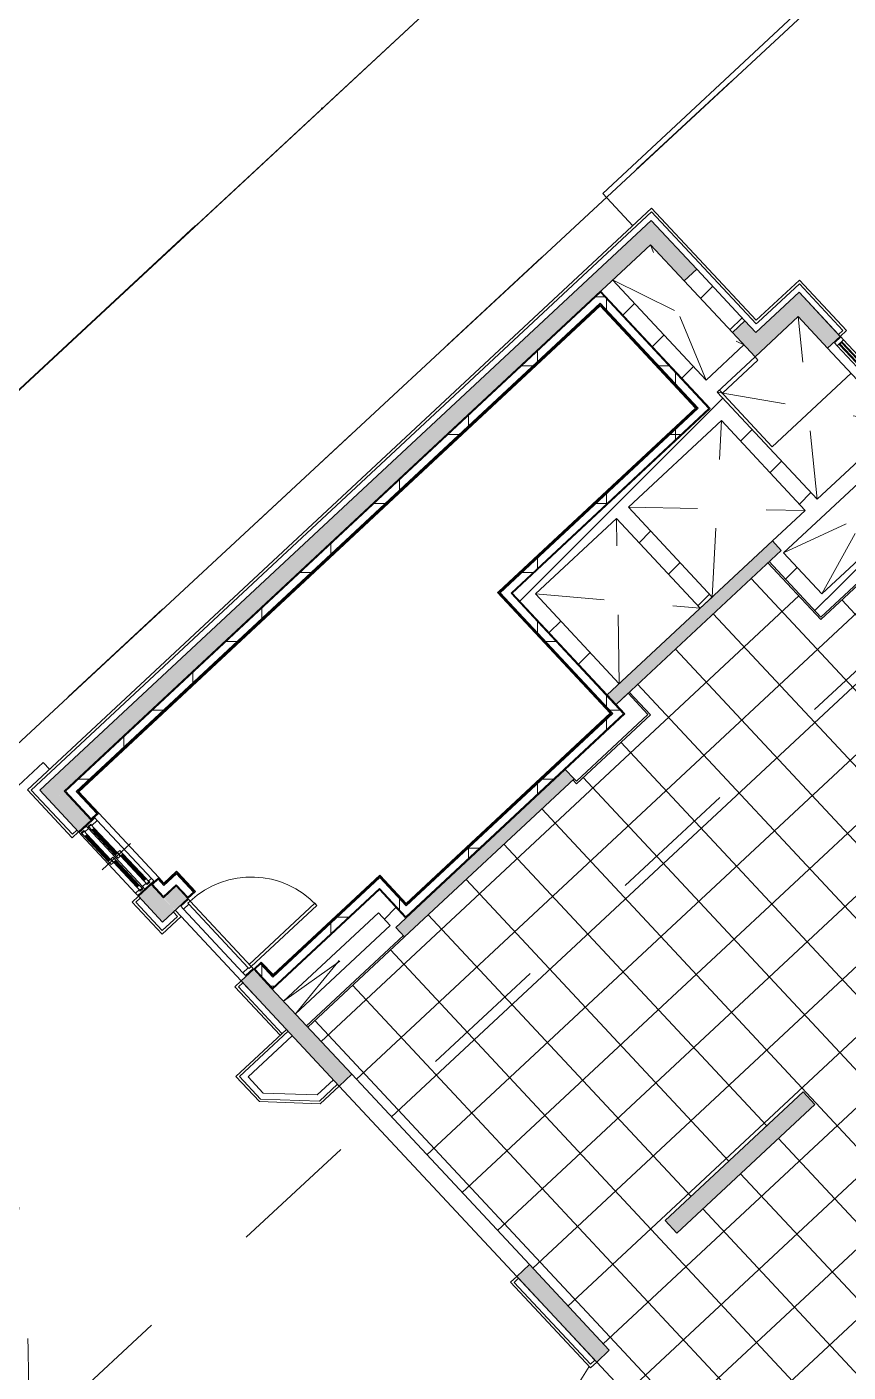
# Model space of a CAD drawing. Header units: millimetres. Extents: x -71377 to 516042, y -145869 to 441446.
# Drawn here: x 189646 to 199173, y 192270 to 207882 of the extents above; entities that cross this region are included whole.
import ezdxf

# ---------------------------------------------------------------- set-up
doc = ezdxf.new("R2010")
doc.units = ezdxf.units.MM
doc.header["$LTSCALE"] = 1000
for name, pattern in [('_2점쇄선_M_', [10, 4, -2, 0, -2, 0, -2]), ('_점선_M_', [3, 1.5, -1.5]), ('_점선_S_', [1.6, 0.8, -0.8])]:
    doc.linetypes.add(name, pattern=pattern)
doc.layers.get('Defpoints').update_dxf_attribs({"color": 171, "lineweight": 5})
for name, color, linetype, lineweight in [('06', 6, 'Continuous', 5), ('09_HID', 9, '_점선_M_', 5), ('251024_도로_dwg', 8, 'Continuous', 5), ('A-bord', 1, '_2점쇄선_M_', 40), ('A-door', 4, 'Continuous', 5), ('A-door-hdln', 8, 'Continuous', 5), ('A-ele-8', 8, 'Continuous', 5), ('A-fnsh', 5, 'Continuous', 5), ('A-fnsh-4', 4, 'Continuous', 5), ('A-glas', 5, 'Continuous', 5), ('A-hat', 251, 'Continuous', 5), ('A-insu', 251, 'Continuous', 5), ('A-wind', 4, 'Continuous', 5), ('A-wind-hdln', 8, 'Continuous', 5), ('A_bwall', 3, 'Continuous', 5), ('A_cwall', 2, 'Continuous', 5), ('A_fnsh', 5, 'Continuous', 5), ('A_fnsh-4', 4, 'Continuous', 5), ('AA_dash_M_', 7, '_점선_M_', 5), ('AA_오픈', 8, '_점선_S_', 5), ('개선안도 base 2022 09$0$00_계획선', 7, 'Continuous', 5), ('조경라인_dwg', 8, 'Continuous', 5)]:
    doc.layers.add(name, color=color, linetype=linetype, lineweight=lineweight)
pattern_1 = [(45, (165969.5, 243949.9), (-353.5534, 353.5534), [])]
pattern_2 = [(0, (165969.5, 243949.9), (0, 800), []), (90, (165969.5, 243949.9), (-800, 5e-14), [])]

# ---------------------------------------------------------------- blocks, each defined once
blk = doc.blocks.new('251024_도로_dwg-3827738-지반층 배치도')
at = {"layer": '개선안도 base 2022 09$0$00_계획선'}
blk.add_line((-1056654, -52228), (-815049, -52718), dxfattribs=at)
blk = doc.blocks.new('외여닫이문 - _A_FSD_11x21_씰Float_원형_-7572767-지반층 배치도')
at = {"layer": 'A-door'}
for p, q in [((485, 100), (485, 1140)), ((485, 1140), (520, 1140)), ((520, 100), (520, 1140)), ((-520, 100), (-550, 100)), ((-550, 100), (-550, -20)), ((-520, 65), (-520, 100)), ((-505, 65), (-520, 65)), ((-505, -20), (-505, 65)), ((485, 100), (520, 100)), ((520, 65), (505, 65)), ((505, 65), (505, -20)), ((520, 100), (520, 65)), ((550, 100), (520, 100)), ((550, -20), (550, 100)), ((-550, -20), (-505, -20)), ((505, -20), (550, -20))]:
    blk.add_line(p, q, dxfattribs=at)
at = {"layer": 'A-door-hdln'}
for p, q in [((520, 100), (-520, 100)), ((505, 65), (-505, 65)), ((505, -20), (-505, -20))]:
    blk.add_line(p, q, dxfattribs=at)
blk.add_arc((520, 100), 1040, 90, 180, dxfattribs=at)
blk = doc.blocks.new('미서기창__이중창_ - _A_PW_10X15-6376044-지반층 배치도')
at = {"layer": 'A-glas'}
for p, q in [((-420, 51), (-25, 51)), ((-420, 39), (-25, 39)), ((25, 91), (420, 91)), ((25, 79), (420, 79)), ((-420, -59), (-25, -59)), ((-420, -71), (-25, -71)), ((25, -19), (420, -19)), ((25, -31), (420, -31))]:
    blk.add_line(p, q, dxfattribs=at)
at = {"layer": 'A-wind'}
for p, q in [((-500, 10), (-500, 150)), ((-500, 150), (-460, 150)), ((-460, 10), (-500, 10)), ((-500, 10), (-500, -100)), ((-460, 65), (-480, 65)), ((-480, 65), (-480, 25)), ((-480, 25), (-460, 25)), ((-470, 63), (-420, 63)), ((-470, 27), (-470, 63)), ((-420, 27), (-470, 27)), ((-460, 150), (-460, 65)), ((-460, 25), (-460, 10)), ((-460, -45), (-460, 10)), ((-420, 63), (-420, 27)), ((-25, 103), (25, 103)), ((-25, 67), (-25, 103)), ((25, 67), (-25, 67)), ((-25, 63), (25, 63)), ((-25, 27), (-25, 63)), ((25, 27), (-25, 27)), ((25, 103), (25, 67)), ((25, 63), (25, 27)), ((420, 103), (470, 103)), ((420, 67), (420, 103)), ((470, 67), (420, 67)), ((460, 150), (500, 150)), ((460, 105), (460, 150)), ((480, 105), (460, 105)), ((460, 10), (460, 65)), ((460, 65), (480, 65)), ((500, 10), (460, 10)), ((460, -5), (460, 10)), ((470, 103), (470, 67)), ((480, 65), (480, 105)), ((500, 150), (500, 10)), ((500, 10), (500, -100)), ((-500, -100), (-460, -100)), ((-480, -85), (-480, -45)), ((-480, -45), (-460, -45)), ((-460, -85), (-480, -85)), ((-470, -47), (-420, -47)), ((-470, -83), (-470, -47)), ((-420, -83), (-470, -83)), ((-460, -100), (-460, -85)), ((-420, -47), (-420, -83)), ((-25, -7), (25, -7)), ((-25, -43), (-25, -7)), ((25, -43), (-25, -43)), ((-25, -47), (25, -47)), ((-25, -83), (-25, -47)), ((25, -83), (-25, -83)), ((25, -7), (25, -43)), ((25, -47), (25, -83)), ((420, -7), (470, -7)), ((420, -43), (420, -7)), ((470, -43), (420, -43)), ((480, -5), (460, -5)), ((460, -100), (460, -45)), ((460, -45), (480, -45)), ((500, -100), (460, -100)), ((470, -7), (470, -43)), ((480, -45), (480, -5))]:
    blk.add_line(p, q, dxfattribs=at)
at = {"layer": 'A-wind-hdln'}
for p, q in [((0, 250), (0, -200)), ((-460, 150), (460, 150)), ((460, 10), (-460, 10)), ((-420, 63), (-25, 63)), ((-420, 27), (-25, 27)), ((25, 103), (420, 103)), ((25, 67), (420, 67)), ((460, -100), (-460, -100)), ((-420, -47), (-25, -47)), ((-420, -83), (-25, -83)), ((25, -7), (420, -7)), ((25, -43), (420, -43))]:
    blk.add_line(p, q, dxfattribs=at)
blk = doc.blocks.new('그릴창_고정_ - _A_AG_9X26-6556334-지반층 배치도')
at = {"layer": 'A-wind'}
for p, q in [((-450, 100), (-450, 0)), ((-405, 100), (-450, 100)), ((-450, 0), (-405, 0)), ((-405, 70.4), (-405, 72.4)), ((-405, 72.4), (-390, 72.4)), ((-403.5, 70.4), (-405, 70.4)), ((-405, 28), (-405, 30)), ((-405, 30), (-403.5, 30)), ((-390, 28), (-405, 28)), ((-399.1, 71.3), (-403.5, 71.3)), ((-403.5, 71.3), (-403.5, 70.4)), ((-403.5, 30), (-403.5, 29.1)), ((-403.5, 29.1), (-399.1, 29.1)), ((-399.1, 29.1), (-399.1, 71.3)), ((-391.1, 71.3), (-398, 71.3)), ((-398, 71.3), (-398, 29.1)), ((-398, 29.1), (-391.1, 29.1)), ((-391.1, 68.4), (-391.1, 71.3)), ((-390, 68.4), (-391.1, 68.4)), ((-391.1, 29.1), (-391.1, 32)), ((-391.1, 32), (-390, 32)), ((-390, 72.4), (-390, 68.4)), ((-390, 72.4), (390, 72.4)), ((-390, 68.4), (390, 68.4)), ((-390, 32), (-390, 28)), ((390, 32), (-390, 32)), ((-390, 28), (390, 28)), ((390, 72.4), (405, 72.4)), ((390, 68.4), (390, 72.4)), ((391.1, 68.4), (390, 68.4)), ((390, 28), (390, 32)), ((390, 32), (391.1, 32)), ((405, 28), (390, 28)), ((398, 71.3), (391.1, 71.3)), ((391.1, 71.3), (391.1, 68.4)), ((391.1, 32), (391.1, 29.1)), ((391.1, 29.1), (398, 29.1)), ((398, 29.1), (398, 71.3)), ((403.5, 71.3), (399.1, 71.3)), ((399.1, 71.3), (399.1, 29.1)), ((399.1, 29.1), (403.5, 29.1)), ((403.5, 70.4), (403.5, 71.3)), ((405, 70.4), (403.5, 70.4)), ((403.5, 29.1), (403.5, 30)), ((403.5, 30), (405, 30)), ((450, 100), (405, 100)), ((405, 72.4), (405, 70.4)), ((405, 30), (405, 28)), ((405, 0), (450, 0)), ((450, 0), (450, 100))]:
    blk.add_line(p, q, dxfattribs=at)
at = {"layer": 'A-wind-hdln'}
for p, q in [((-405, 0), (-405, 100)), ((405, 100), (-405, 100)), ((405, 0), (-405, 0)), ((-398, 67.7), (398, 67.7)), ((-398, 61.6), (398, 61.6)), ((-398, 38.8), (398, 38.8)), ((-398, 32.7), (398, 32.7)), ((405, 100), (405, 0))]:
    blk.add_line(p, q, dxfattribs=at)
blk = doc.blocks.new('조경라인_dwg-6847807-지반층 배치도')
at = {"layer": '06'}
blk.add_line((200238, 209498), (186341, 196592), dxfattribs=at)
blk.add_arc((156480, 216472), 46450, 322.9703, 328.6939, dxfattribs=at)
at = {"layer": '09_HID'}
blk.add_arc((171483, 192143), 18181, 356.9027, 20.7473, dxfattribs=at)
at = {"layer": 'Defpoints', "flags": 128}
blk.add_lwpolyline([(254914, 44207), (263642, 49089), (315960, 234250), (311078, 242977), (266571, 255553), (262245, 255476), (253513, 257943), (250223, 260015), (73152, 95564)], close=True, dxfattribs=at)
blk = doc.blocks.new('Family - ___-2020727-지반층 배치도')
at = {"layer": 'A-bord'}
blk.add_line((14282, -3353), (255939, -3844), dxfattribs=at)
blk = doc.blocks.new('Family - ___-3020971-지반층 배치도')
at = {"layer": 'A-bord'}
blk.add_line((14282, -3353), (255939, -3844), dxfattribs=at)

msp = doc.modelspace()

# ---------------------------------------------------------------- hatches: boundary and pattern name
at = {"layer": 'A-hat'}
for points in [[(189931.3, 198875.7), (197025.4, 205491.1), (196889, 205637.4), (189794.9, 199022), (189804.1, 199012.1)], [(197271.3, 204934.2), (197417.6, 205070.6), (197025.4, 205491.1), (196879.2, 205354.7), (196972, 205255.1)], [(198935.1, 204154.4), (199081.4, 204290.8), (198604, 204802.7), (198457.7, 204666.3), (198917.2, 204173.6)], [(198103, 204335.6), (198239.4, 204189.3), (198594.1, 204520.1), (198457.7, 204666.3)], [(198093.1, 204052.9), (198237, 204191.8), (197976.8, 204470.9), (197830.5, 204334.5), (197980.5, 204173.6)], [(196480.6, 200019.6), (198396.7, 201806.5), (198294.4, 201916.2), (196378.3, 200129.3)], [(194026.7, 197321.2), (195994.1, 199155.7), (195891.8, 199265.4), (193924.4, 197430.9), (194013.1, 197335.8)], [(190245, 198539.3), (190391.3, 198675.7), (190077.6, 199012.1), (189931.3, 198875.7), (190033.6, 198766)], [(191220.3, 197493.5), (191366.5, 197629.9), (191079.1, 197922.4), (190940.7, 197793.3), (191042.1, 197684.5)], [(191366.5, 197629.9), (191512.8, 197766.3), (191376.4, 197912.5), (191230.2, 197776.1), (191315.6, 197684.5)], [(192335, 196591.3), (192481.3, 196727.7), (192268.8, 196939.8), (192130.4, 196810.7), (192324.1, 196603)], [(193269.3, 195589.4), (193415.6, 195725.8), (192481.3, 196727.7), (192335, 196591.3), (192890.5, 195995.7)], [(197186.1, 193881.9), (198787.7, 195375.4), (198651, 195521.5), (197049.7, 194028.1)], [(196256.5, 192386.1), (196402.7, 192522.5), (195475.2, 193517.1), (195329, 193380.7)]]:
    msp.add_hatch(color=256, dxfattribs=at).paths.add_polyline_path(points)
h = msp.add_hatch(dxfattribs=at)
h.set_pattern_fill('FP_12', color=256, scale=1000, style=0, pattern_type=2)
h.set_pattern_definition(pattern_1)
h.paths.add_polyline_path([(197830.5, 204334.5), (197976.8, 204470.9), (197417.6, 205070.6), (197271.3, 204934.2), (197702.9, 204471.4)])
h = msp.add_hatch(dxfattribs=at)
h.set_pattern_fill('FP_12', color=256, scale=1000, style=0, pattern_type=2)
h.set_pattern_definition(pattern_1)
h.paths.add_polyline_path([(198674.7, 202270.8), (198813.7, 202400.4), (196440.3, 204945.5), (196301.4, 204815.9), (197908.9, 203092.1)])
h = msp.add_hatch(dxfattribs=at)
h.set_pattern_fill('FP_13', color=256, scale=1000, style=0, pattern_type=2)
h.set_pattern_definition(pattern_2)
h.paths.add_polyline_path([(190153.1, 198945.8), (196296.5, 204674.6), (196235.1, 204740.4), (190091.7, 199011.6)])
h = msp.add_hatch(dxfattribs=at)
h.set_pattern_fill('FP_13', color=256, scale=1000, style=0, pattern_type=2)
h.set_pattern_definition(pattern_2)
h.paths.add_polyline_path([(197493.4, 203391.1), (197559.2, 203452.4), (196300.9, 204801.8), (196235.1, 204740.4), (197432, 203456.9)])
h = msp.add_hatch(dxfattribs=at)
h.set_pattern_fill('FP_13', color=256, scale=1000, style=0, pattern_type=2)
h.set_pattern_definition(pattern_2)
h.paths.add_polyline_path([(195262.7, 201311), (197493.4, 203391.1), (197424.7, 203450.1), (195201.4, 201376.8)])
h = msp.add_hatch(dxfattribs=at)
h.set_pattern_fill('FP_12', color=256, scale=1000, style=0, pattern_type=2)
h.set_pattern_definition(pattern_1)
h.paths.add_polyline_path([(195406.4, 201171.5), (197702.9, 203313), (197573.3, 203451.9), (195276.9, 201310.5)])
h = msp.add_hatch(dxfattribs=at)
h.set_pattern_fill('FP_12', color=256, scale=1000, style=0, pattern_type=2)
h.set_pattern_definition(pattern_1)
h.paths.add_polyline_path([(198996.9, 201162.9), (200456, 202523.5), (200326.4, 202662.4), (198867.3, 201301.8)])
h = msp.add_hatch(dxfattribs=at)
h.set_pattern_fill('FP_33', color=256, scale=1000, style=0, pattern_type=2)
h.set_pattern_definition([(223, (198726.33, 198112.1), (409.2, -438.812), []), (313, (198726.33, 198112.1), (438.812, 409.2), [])])
h.paths.add_polyline_path([(198950, 189790.8), (201656, 192314.2), (199425.9, 194705.8), (201605.3, 196752.8), (200357.8, 198090.6), (202621.3, 200201.4), (201489.2, 201415.5), (201635.5, 201551.9), (200817.1, 202429.5), (200670.8, 202293.1), (200469.6, 202508.8), (198857, 201005), (198243.2, 201663.2), (196634.2, 200162.9), (196879.7, 199899.6), (196020.4, 199098.2), (195979.4, 199142.1), (192904.1, 196274.3), (196402.7, 192522.5), (196256.5, 192386.1), (197484.1, 191069.6), (197630.3, 191206), (198616.9, 190148.1)])
h.paths.add_polyline_path([(197186.1, 193881.9), (197049.7, 194028.1), (198651.6, 195521.5), (198787.7, 195375.4)])
h.paths.add_polyline_path([(199904.4, 195541.6), (199699.8, 195761), (200138.6, 196170.2), (200343.2, 195950.8), (199919.2, 195555.4)])
h.paths.add_polyline_path([(200647.9, 196166.6), (200443.3, 196386), (201101.5, 196999.8), (201306.1, 196780.4), (200757.3, 196268.7)])
h = msp.add_hatch(dxfattribs=at)
h.set_pattern_fill('FP_12', color=256, scale=1000, style=0, pattern_type=2)
h.set_pattern_definition(pattern_1)
h.paths.add_polyline_path([(197457, 201135.3), (197596, 201264.9), (196624.2, 202307), (196485.2, 202177.5), (196640.8, 202010.6)])
h = msp.add_hatch(dxfattribs=at)
h.set_pattern_fill('FP_12', color=256, scale=1000, style=0, pattern_type=2)
h.set_pattern_definition(pattern_1)
h.paths.add_polyline_path([(198857.9, 201033.3), (198996.9, 201162.9), (198396.7, 201806.5), (198257.8, 201676.9)])
h = msp.add_hatch(dxfattribs=at)
h.set_pattern_fill('FP_13', color=256, scale=1000, style=0, pattern_type=2)
h.set_pattern_definition(pattern_2)
h.paths.add_polyline_path([(196441.6, 199914.9), (196507.4, 199976.2), (195201.4, 201376.8), (195135.5, 201315.4), (196434.7, 199922.2)])
h = msp.add_hatch(dxfattribs=at)
h.set_pattern_fill('FP_12', color=256, scale=1000, style=0, pattern_type=2)
h.set_pattern_definition(pattern_1)
h.paths.add_polyline_path([(196378.3, 200129.3), (196517.3, 200258.9), (195545.4, 201301.1), (195406.4, 201171.5), (196283.6, 200230.8)])
h = msp.add_hatch(dxfattribs=at)
h.set_pattern_fill('FP_13', color=256, scale=1000, style=0, pattern_type=2)
h.set_pattern_definition(pattern_2)
h.paths.add_polyline_path([(194107.8, 197615.5), (196568.8, 199910.4), (196507.4, 199976.2), (194046.4, 197681.3)])
h = msp.add_hatch(dxfattribs=at)
h.set_pattern_fill('FP_13', color=256, scale=1000, style=0, pattern_type=2)
h.set_pattern_definition(pattern_2)
h.paths.add_polyline_path([(192495.4, 196727.2), (192561.2, 196788.6), (192356.6, 197008), (192290.8, 196946.6)])
h.paths.add_polyline_path([(191513.3, 197780.4), (191579.1, 197841.8), (191442.7, 197988), (191383.7, 197919.3)])
h = msp.add_hatch(dxfattribs=at)
h.set_pattern_fill('FP_13', color=256, scale=1000, style=0, pattern_type=2)
h.set_pattern_definition(pattern_2)
h.paths.add_polyline_path([(192561.2, 196788.6), (193800.9, 197944.6), (193739.5, 198010.4), (192499.8, 196854.4)])
h = msp.add_hatch(dxfattribs=at)
h.set_pattern_fill('FP_12', color=256, scale=1000, style=0, pattern_type=2)
h.set_pattern_definition(pattern_1)
h.paths.add_polyline_path([(193991.1, 197315.3), (194013.1, 197335.8), (193924.4, 197430.9), (194041.4, 197540), (193734.5, 197869.1), (193595.6, 197739.5), (193861.6, 197454.3)])
h = msp.add_hatch(dxfattribs=at)
h.set_pattern_fill('FP_13', color=256, scale=1000, style=0, pattern_type=2)
h.set_pattern_definition(pattern_2)
h.paths.add_polyline_path([(194041.9, 197554.1), (194107.8, 197615.5), (193800.9, 197944.6), (193741.9, 197875.9), (193920.4, 197684.5)])

# ---------------------------------------------------------------- linework, layer by layer
at = {"layer": 'A-ele-8'}
for p, q in [((199562.5, 203481.5), (198935.1, 204154.4)), ((198127.2, 204016.3), (197714, 203631)), ((198127.2, 204016.3), (198093.1, 204052.9)), ((190479.1, 198757.5), (191174.7, 198011.6)), ((192130.4, 196810.7), (191434.7, 197556.7))]:
    msp.add_line(p, q, dxfattribs=at)
at = {"layer": 'A-fnsh'}
for p, q in [((207436, 216306.6), (196326.7, 205947.1)), ((196326.7, 205947.1), (196674.6, 205574.1)), ((199207.9, 203861.8), (198293.7, 203009.3)), ((198293.7, 203009.3), (197679.9, 203667.6)), ((198857, 201005), (198243.2, 201663.2)), ((195107.3, 201316.4), (195121.9, 201330)), ((196634.2, 200162.9), (196879.7, 199899.6)), ((189834.5, 199346.1), (157157.6, 168874.4)), ((189910.3, 199264.8), (189834.5, 199346.1)), ((196020.4, 199098.2), (195979.4, 199142.1)), ((191382.3, 198082.1), (191396, 198067.5)), ((193740.5, 198038.7), (193747.3, 198031.4)), ((194026.7, 197321.2), (192904.1, 196274.3)), ((195475.2, 193517.1), (193415.6, 195725.8)), ((193269.3, 195589.4), (195329, 193380.7)), ((196256.5, 192386.1), (197484.1, 191069.6))]:
    msp.add_line(p, q, dxfattribs=at)
at = {"layer": 'A-fnsh-4'}
for p, q in [((190233, 199006.7), (196296, 204660.5)), ((196296, 204660.5), (197417.9, 203457.4)), ((197417.9, 203457.4), (195121.4, 201315.9)), ((195121.4, 201315.9), (196427.4, 199915.4)), ((196427.4, 199915.4), (194046.9, 197695.5)), ((190464.9, 198758), (190233, 199006.7)), ((190457.6, 198751.2), (190464.9, 198758)), ((190384.5, 198683), (190391.8, 198689.8)), ((191174.2, 197997.4), (191166.9, 197990.6)), ((191235.6, 197931.6), (191174.2, 197997.4)), ((191381.8, 198068), (191235.6, 197931.6)), ((191586.4, 197848.6), (191381.8, 198068)), ((193740, 198024.6), (192500.3, 196868.6)), ((194046.9, 197695.5), (193740, 198024.6)), ((191101.1, 197929.2), (191093.8, 197922.4)), ((191579.1, 197841.8), (191586.4, 197848.6)), ((191506, 197773.6), (191513.3, 197780.4)), ((192290.8, 196946.6), (192283.5, 196939.8)), ((192363.9, 197014.8), (192356.6, 197008)), ((192500.3, 196868.6), (192363.9, 197014.8))]:
    msp.add_line(p, q, dxfattribs=at)
at = {"layer": 'A-insu'}
for p, q in [((198604, 204802.7), (199060.9, 204312.7)), ((192335, 196591.3), (192150.8, 196788.8)), ((192211.8, 195697.1), (192723.7, 196174.5)), ((192388.1, 195508), (192211.8, 195697.1)), ((193201.1, 195662.5), (193012, 195486.2)), ((193012, 195486.2), (192388.1, 195508)), ((196236, 192408), (195349.4, 193358.8))]:
    msp.add_line(p, q, dxfattribs=at)
at = {"layer": 'A_bwall'}
for p, q in [((197976.8, 204470.9), (197417.6, 205070.6)), ((197524.7, 203782.6), (196440.3, 204945.5)), ((197271.3, 204934.2), (197830.5, 204334.5)), ((196301.4, 204815.9), (197573.3, 203451.9)), ((197963.5, 204191.8), (197524.7, 203782.6)), ((197654.3, 203643.7), (198093.1, 204052.9)), ((198813.7, 202400.4), (197654.3, 203643.7)), ((197573.3, 203451.9), (195276.9, 201310.5)), ((196624.2, 202307), (197702.9, 203313)), ((197702.9, 203313), (198674.7, 202270.8)), ((199753.5, 203276.8), (198813.7, 202400.4)), ((198424, 201777.2), (199883.1, 203137.8)), ((200326.4, 202662.4), (198867.3, 201301.8)), ((198857.9, 201033.3), (200456, 202523.5)), ((197596, 201264.9), (196624.2, 202307)), ((198674.7, 202270.8), (198294.4, 201916.2)), ((195545.4, 201301.1), (196485.2, 202177.5)), ((196485.2, 202177.5), (197457, 201135.3)), ((198867.3, 201301.8), (198424, 201777.2)), ((198257.8, 201676.9), (198857.9, 201033.3)), ((195276.9, 201310.5), (196378.3, 200129.3)), ((196517.3, 200258.9), (195545.4, 201301.1)), ((197457, 201135.3), (197596, 201264.9)), ((196619.6, 200149.2), (196480.6, 200019.6)), ((196480.6, 200019.6), (196582.9, 199909.9)), ((196851.4, 199900.6), (196619.6, 200149.2)), ((196582.9, 199909.9), (195891.8, 199265.4)), ((196021.3, 199126.5), (196851.4, 199900.6)), ((195994.1, 199155.7), (196021.3, 199126.5)), ((193734.5, 197869.1), (192494.9, 196713.1)), ((194041.4, 197540), (193734.5, 197869.1)), ((192624.5, 196574.2), (193725.2, 197600.6)), ((193725.2, 197600.6), (193861.6, 197454.3)), ((193861.6, 197454.3), (192760.9, 196427.9)), ((192890.5, 196288.9), (194013.1, 197335.8))]:
    msp.add_line(p, q, dxfattribs=at)
at = {"layer": 'A_cwall'}
for p, q in [((196889, 205637.4), (189794.9, 199022)), ((197417.6, 205070.6), (196889, 205637.4)), ((190077.6, 199012.1), (196879.2, 205354.7)), ((196879.2, 205354.7), (197271.3, 204934.2)), ((197271.3, 204934.2), (197417.6, 205070.6)), ((198604, 204802.7), (198103, 204335.6)), ((199081.4, 204290.8), (198604, 204802.7)), ((197976.8, 204470.9), (197830.5, 204334.5)), ((198103, 204335.6), (197976.8, 204470.9)), ((198093.1, 204052.9), (198594.1, 204520.1)), ((198594.1, 204520.1), (198935.1, 204154.4)), ((197830.5, 204334.5), (198093.1, 204052.9)), ((198935.1, 204154.4), (199081.4, 204290.8)), ((198294.4, 201916.2), (196378.3, 200129.3)), ((198294.4, 201916.2), (198396.7, 201806.5)), ((198396.7, 201806.5), (196480.6, 200019.6)), ((196378.3, 200129.3), (196480.6, 200019.6)), ((195891.8, 199265.4), (193924.4, 197430.9)), ((195891.8, 199265.4), (195994.1, 199155.7)), ((194026.7, 197321.2), (195994.1, 199155.7)), ((189794.9, 199022), (190245, 198539.3)), ((190391.3, 198675.7), (190077.6, 199012.1)), ((190245, 198539.3), (190391.3, 198675.7)), ((191086.9, 197929.7), (190940.7, 197793.3)), ((191086.9, 197929.7), (191230.2, 197776.1)), ((191376.4, 197912.5), (191230.2, 197776.1)), ((191512.8, 197766.3), (191376.4, 197912.5)), ((190940.7, 197793.3), (191220.3, 197493.5)), ((191220.3, 197493.5), (191512.8, 197766.3)), ((194026.7, 197321.2), (193924.4, 197430.9)), ((192276.7, 196947.1), (192130.4, 196810.7)), ((192276.7, 196947.1), (192481.3, 196727.7)), ((192481.3, 196727.7), (192276.7, 196947.1)), ((192130.4, 196810.7), (192335, 196591.3)), ((193415.6, 195725.8), (192481.3, 196727.7)), ((192335, 196591.3), (193269.3, 195589.4)), ((193269.3, 195589.4), (193415.6, 195725.8)), ((198651.3, 195521.7), (197049.7, 194028.1)), ((198787.7, 195375.4), (198651.3, 195521.7)), ((197186.1, 193881.9), (198787.7, 195375.4)), ((197049.7, 194028.1), (197186.1, 193881.9)), ((195475.2, 193517.1), (195329, 193380.7)), ((196402.7, 192522.5), (195475.2, 193517.1)), ((195329, 193380.7), (196256.5, 192386.1)), ((196256.5, 192386.1), (196402.7, 192522.5))]:
    msp.add_line(p, q, dxfattribs=at)
at = {"layer": 'A_fnsh'}
for p, q in [((196301.4, 204815.9), (190077.6, 199012.1)), ((190091.7, 199011.6), (196300.9, 204801.8)), ((196300.9, 204801.8), (197559.2, 203452.4)), ((197573.3, 203451.9), (196301.4, 204815.9)), ((190218.9, 199007.2), (196296.5, 204674.6)), ((190247.2, 199006.2), (196295.5, 204646.3)), ((196295.5, 204646.3), (197403.7, 203457.9)), ((196296.5, 204674.6), (197432, 203456.9)), ((197403.7, 203457.9), (195121.9, 201330)), ((197432, 203456.9), (195135.5, 201315.4)), ((197559.2, 203452.4), (195262.7, 201311)), ((195276.9, 201310.5), (197573.3, 203451.9)), ((198857, 201005), (200469.6, 202508.8)), ((200456, 202523.5), (198857.9, 201033.3)), ((198857.9, 201033.3), (198257.8, 201676.9)), ((195107.3, 201316.4), (196413.3, 199915.9)), ((195135.5, 201315.4), (196441.6, 199914.9)), ((195262.7, 201311), (196568.8, 199910.4)), ((196582.9, 199909.9), (196480.6, 200019.6)), ((194041.4, 197540), (196582.9, 199909.9)), ((196568.8, 199910.4), (194041.9, 197554.1)), ((196441.6, 199914.9), (194046.4, 197681.3)), ((196413.3, 199915.9), (194047.4, 197709.6)), ((196020.4, 199098.2), (196879.7, 199899.6)), ((195979.4, 199142.1), (196020.4, 199098.2)), ((190391.8, 198689.8), (190091.7, 199011.6)), ((190232.5, 198992.6), (190218.9, 199007.2)), ((190457.6, 198751.2), (190232.5, 198992.6)), ((190479.1, 198757.5), (190247.2, 199006.2)), ((190391.3, 198675.7), (190479.1, 198757.5)), ((190391.8, 198689.8), (190457.6, 198751.2)), ((191174.7, 198011.6), (191086.9, 197929.7)), ((191166.9, 197990.6), (191101.1, 197929.2)), ((191235.1, 197917.5), (191166.9, 197990.6)), ((191236.1, 197945.7), (191174.7, 198011.6)), ((191381.4, 198053.9), (191235.1, 197917.5)), ((191382.3, 198082.1), (191236.1, 197945.7)), ((191579.1, 197841.8), (191381.4, 198053.9)), ((191600.6, 197848.1), (191396, 198067.5)), ((193739.5, 198010.4), (192499.8, 196854.4)), ((193740.5, 198038.7), (192500.8, 196882.7)), ((194046.4, 197681.3), (193739.5, 198010.4)), ((194047.4, 197709.6), (193747.3, 198031.4)), ((191230.6, 197790.3), (191101.1, 197929.2)), ((191230.2, 197776.1), (191376.4, 197912.5)), ((191376.9, 197926.7), (191230.6, 197790.3)), ((191376.4, 197912.5), (191512.8, 197766.3)), ((191513.3, 197780.4), (191376.9, 197926.7)), ((191512.8, 197766.3), (191600.6, 197848.1)), ((191513.3, 197780.4), (191579.1, 197841.8)), ((192494.9, 196713.1), (193734.5, 197869.1)), ((193735, 197883.2), (192495.4, 196727.2)), ((194041.9, 197554.1), (193735, 197883.2)), ((192904.1, 196274.3), (194026.7, 197321.2)), ((192364.4, 197029), (192276.7, 196947.1)), ((192356.6, 197008), (192290.8, 196946.6)), ((192495.4, 196727.2), (192290.8, 196946.6)), ((192499.8, 196854.4), (192356.6, 197008)), ((192500.8, 196882.7), (192364.4, 197029)), ((192481.3, 196727.7), (192494.9, 196713.1))]:
    msp.add_line(p, q, dxfattribs=at)
at = {"layer": 'A_fnsh-4'}
for p, q in [((196894, 205778.7), (189653.6, 199026.9)), ((198107.9, 204476.9), (196894, 205778.7)), ((196892.5, 205736.3), (189696, 199025.4)), ((198106.4, 204434.5), (196892.5, 205736.3)), ((198608.9, 204944.1), (198107.9, 204476.9)), ((198607.4, 204901.7), (198128.4, 204455)), ((199112.1, 204360.5), (198607.4, 204901.7)), ((199154.5, 204359), (198608.9, 204944.1)), ((198128.4, 204455), (198106.4, 204434.5)), ((199060.9, 204312.7), (199112.1, 204360.5)), ((199060.9, 204312.7), (199081.4, 204290.8)), ((199081.4, 204290.8), (199154.5, 204359)), ((189653.6, 199026.9), (190171.9, 198471.1)), ((189696, 199025.4), (190173.4, 198513.5)), ((190171.9, 198471.1), (190245, 198539.3)), ((190224.6, 198561.2), (190173.4, 198513.5)), ((190940.7, 197793.3), (190867.5, 197725.1)), ((190867.5, 197725.1), (191215.3, 197352.1)), ((190961.1, 197771.4), (190909.9, 197723.6)), ((190909.9, 197723.6), (191216.8, 197394.5)), ((191215.3, 197352.1), (191434.7, 197556.7)), ((191216.8, 197394.5), (191392.3, 197558.2)), ((191392.3, 197558.2), (191344.6, 197609.4)), ((191434.7, 197556.7), (191366.5, 197629.9)), ((192130.4, 196810.7), (192057.3, 196742.5)), ((192057.3, 196742.5), (192582.4, 196179.4)), ((192150.8, 196788.8), (192099.7, 196741.1)), ((192099.7, 196741.1), (192604.3, 196199.9)), ((192150.8, 196788.8), (192130.4, 196810.7)), ((192655.5, 196247.6), (192070.4, 195702)), ((192676, 196225.7), (192112.8, 195700.5)), ((192070.4, 195702), (192343.2, 195409.5)), ((192112.8, 195700.5), (192356.7, 195439)), ((193038.5, 195415.2), (193248.9, 195611.3)), ((193049.9, 195384.8), (193269.3, 195589.4)), ((192343.2, 195409.5), (193049.9, 195384.8)), ((192356.7, 195439), (193038.5, 195415.2)), ((195329, 193380.7), (195255.8, 193312.5)), ((195255.8, 193312.5), (196183.3, 192317.9)), ((195349.4, 193358.8), (195298.2, 193311)), ((195298.2, 193311), (196184.8, 192360.3)), ((196183.3, 192317.9), (196256.5, 192386.1)), ((196184.8, 192360.3), (196236, 192408)), ((196256.5, 192386.1), (196236, 192408))]:
    msp.add_line(p, q, dxfattribs=at)
at = {"layer": 'AA_dash_M_'}
for p, q in [((250575.4, 256248.2), (79106, 96999.4)), ((241648.5, 239769), (100450.4, 108634.1))]:
    msp.add_line(p, q, dxfattribs=at)
at = {"layer": 'AA_오픈'}
for p, q in [((197524.7, 203782.6), (196879.2, 205354.7)), ((196440.3, 204945.5), (197963.5, 204191.8)), ((198813.7, 202400.4), (198594.1, 204520.1)), ((197654.3, 203643.7), (199753.5, 203276.8)), ((197596, 201264.9), (197702.9, 203313)), ((198867.3, 201301.8), (199883.1, 203137.8)), ((198424, 201777.2), (200326.4, 202662.4)), ((196624.2, 202307), (198674.7, 202270.8)), ((196517.3, 200258.9), (196485.2, 202177.5)), ((195545.4, 201301.1), (197457, 201135.3)), ((192760.9, 196427.9), (193725.2, 197600.6)), ((192624.5, 196574.2), (193861.6, 197454.3))]:
    msp.add_line(p, q, dxfattribs=at)

# ---------------------------------------------------------------- block references
at = {"layer": '251024_도로_dwg', "rotation": 223.0000012484763}
msp.add_blockref('251024_도로_dwg-3827738-지반층 배치도', (-486983.6, -498853.4), dxfattribs=at)
at = {"layer": 'A-bord', "rotation": 223.0000012484763}
for name in ['Family - ___-2020727-지반층 배치도', 'Family - ___-3020971-지반층 배치도']:
    msp.add_blockref(name, (262955.4, 267303.1), dxfattribs=at)
at = {"layer": 'A-door-hdln', "rotation": 313.0000012484763}
msp.add_blockref('외여닫이문 - _A_FSD_11x21_씰Float_원형_-7572767-지반층 배치도', (191821.6, 197288.5), dxfattribs=at)
at = {"layer": 'A-wind', "rotation": 313.0000012484763}
msp.add_blockref('그릴창_고정_ - _A_AG_9X26-6556334-지반층 배치도', (199322, 203886.2), dxfattribs=at)
at = {"layer": 'A-wind-hdln', "rotation": 313.0000012484761}
msp.add_blockref('미서기창__이중창_ - _A_PW_10X15-6376044-지반층 배치도', (190666, 198234.5), dxfattribs=at)
at = {"layer": '조경라인_dwg', "rotation": 8.537736462515947e-07}
msp.add_blockref('조경라인_dwg-6847807-지반층 배치도', (0, 0), dxfattribs=at)

doc.saveas('drawing.dxf')
